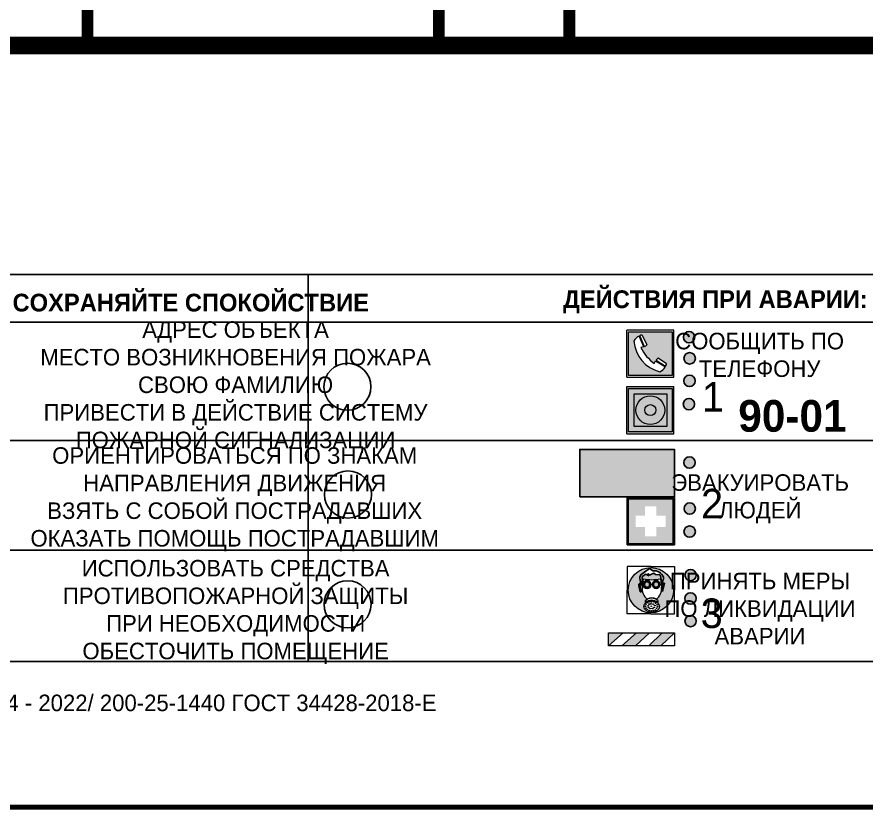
# Model space of a CAD drawing. Header units: millimetres. Extents: x 13810 to 67229, y 12374 to 21950.
# Drawn here: x 27739.1 to 27882.8, y 20267.8 to 20402.7 of the extents above; entities that cross this region are included whole.
import ezdxf

# ---------------------------------------------------------------- set-up
doc = ezdxf.new("R2010")
doc.units = ezdxf.units.MM
doc.styles.add('обычный', font='arial.ttf')

# ---------------------------------------------------------------- blocks, each defined once
blk = doc.blocks.new('A$C38D26F80')
h = blk.add_hatch(color=5)
h.dxf.hatch_style = 1
h.paths.add_polyline_path([(-8.77, -4.48, 1), (-0.19, -4.48, 1)])
h.paths.add_polyline_path([(-6.75, -3.58), (-6.75, -3.31), (-6.62, -3.22), (-6.5, -3.22), (-6.42, -3.3), (-6.39, -3.28), (-6.59, -2.23), (-6.59, -2.01), (-6.38, -1.58), (-4.76, -0.4), (-4.13, -0.79, -0.362848), (-2.1, -2.1, -0.201049), (-2.17, -2.48, 0.085434), (-2.26, -3.13), (-1.9, -3.16), (-2.25, -4.7), (-2.4, -4.59), (-2.43, -4.34), (-2.36, -4.34), (-2.14, -3.34), (-2.47, -3.42), (-2.58, -1.95), (-2.77, -1.58), (-3.58, -1.52), (-3.92, -1.26), (-5.05, -1.73), (-4.87, -1.39), (-5.41, -1.6), (-5.41, -1.46), (-6.13, -1.87), (-6.18, -3.5), (-6.56, -3.47), (-6.37, -4.59), (-6.16, -4.43), (-6.16, -4.66), (-6.36, -4.79), (-6.37, -4.8), (-6.51, -4.76)], flags=16)
h.paths.add_polyline_path([(-6.51, -4.76), (-6.36, -4.79), (-6.37, -4.8)], flags=0)
h.paths.add_polyline_path([(-5.92, -2.34, 0.089508), (-2.67, -2.35), (-2.48, -3.88, -0.268602), (-3.4, -6.18, 0.262449), (-5.2, -6.18, -0.268602), (-6.11, -3.88)], flags=16)
edge = h.paths.add_edge_path(flags=16)
edge.add_ellipse((-5.19, -3.41), major_axis=(0, 0.842), ratio=0.848992, start_angle=0, end_angle=360)
edge = h.paths.add_edge_path(flags=0)
edge.add_ellipse((-5.19, -3.39), major_axis=(0, 0.665), ratio=0.853798, start_angle=0, end_angle=360)
edge = h.paths.add_edge_path(flags=0)
edge.add_ellipse((-5.19, -3.4), major_axis=(0, 0.528), ratio=0.864094, start_angle=0, end_angle=360)
edge = h.paths.add_edge_path(flags=16)
edge.add_ellipse((-3.47, -3.4), major_axis=(0, 0.842), ratio=0.848992, start_angle=0, end_angle=360)
h.paths.add_polyline_path([(-3.13, -6.45), (-3.13, -6.84, 0.383174), (-5.57, -6.85), (-5.57, -6.49, -0.369952)], flags=16)
edge = h.paths.add_edge_path(flags=0)
edge.add_ellipse((-3.47, -3.39), major_axis=(0, 0.665), ratio=0.853798, start_angle=0, end_angle=360)
edge = h.paths.add_edge_path(flags=0)
edge.add_ellipse((-3.47, -3.4), major_axis=(0, 0.528), ratio=0.864094, start_angle=0, end_angle=360)
edge = h.paths.add_edge_path(flags=16)
edge.add_ellipse((-4.34, -7.57), major_axis=(-1.48, 0), ratio=0.744955, start_angle=0, end_angle=360)
h.paths.add_polyline_path([(-5.01, -6.85, -1), (-5.15, -6.85, -1)], flags=0)
h.paths.add_polyline_path([(-5.33, -7.14, -1), (-5.47, -7.14, -1)], flags=0)
h.paths.add_polyline_path([(-4.61, -6.71, -1), (-4.74, -6.71, -1)], flags=16)
h.paths.add_polyline_path([(-5.43, -7.51, -1), (-5.57, -7.51, -1)], flags=0)
h.paths.add_polyline_path([(-4.26, -6.67, -1), (-4.4, -6.67, -1)], flags=16)
h.paths.add_polyline_path([(-4.74, -7.14, -1), (-4.88, -7.14, -1)], flags=0)
h.paths.add_polyline_path([(-4.93, -7.43, -1), (-5.07, -7.43, -1)], flags=0)
h.paths.add_polyline_path([(-4.41, -7.07, -1), (-4.54, -7.07, -1)], flags=0)
h.paths.add_polyline_path([(-5.33, -7.87, -1), (-5.46, -7.87, -1)], flags=0)
h.paths.add_polyline_path([(-3.8, -6.71, -1), (-3.94, -6.71, -1)], flags=16)
h.paths.add_polyline_path([(-4.85, -7.78, -1), (-4.98, -7.78, -1)], flags=0)
h.paths.add_polyline_path([(-3.96, -7.14, -1), (-4.1, -7.14, -1)], flags=0)
h.paths.add_polyline_path([(-4.33, -7.53, -1), (-4.47, -7.53, -1)], flags=0)
h.paths.add_polyline_path([(-5.09, -8.12, -1), (-5.23, -8.12, -1)], flags=0)
h.paths.add_polyline_path([(-3.5, -6.94, -1), (-3.64, -6.94, -1)], flags=0)
h.paths.add_polyline_path([(-4.54, -7.97, -1), (-4.68, -7.97, -1)], flags=0)
h.paths.add_polyline_path([(-3.66, -7.39, -1), (-3.8, -7.39, -1)], flags=0)
h.paths.add_polyline_path([(-4.73, -8.35, -1), (-4.86, -8.35, -1)], flags=0)
h.paths.add_polyline_path([(-4.09, -7.96, -1), (-4.23, -7.96, -1)], flags=0)
h.paths.add_polyline_path([(-3.77, -7.74, -1), (-3.91, -7.74, -1)], flags=0)
h.paths.add_polyline_path([(-3.22, -7.27, -1), (-3.35, -7.27, -1)], flags=0)
h.paths.add_polyline_path([(-4.34, -8.4, -1), (-4.47, -8.4, -1)], flags=0)
h.paths.add_polyline_path([(-3.16, -7.61, -1), (-3.3, -7.61, -1)], flags=0)
h.paths.add_polyline_path([(-3.9, -8.35, -1), (-4.04, -8.35, -1)], flags=0)
h.paths.add_polyline_path([(-3.32, -7.91, -1), (-3.46, -7.91, -1)], flags=0)
h.paths.add_polyline_path([(-3.55, -8.23, -1), (-3.69, -8.23, -1)], flags=0)
at = {"color": 5, "lineweight": 5}
for p, q in [((-4.48, 0), (-8.96, 0)), ((-8.96, 0), (-8.96, -4.48)), ((-4.48, 0), (0, 0)), ((0, 0), (0, -4.48)), ((-6.59, -2.01), (-6.38, -1.58)), ((-6.38, -1.58), (-4.76, -0.4)), ((-5.41, -1.46), (-6.13, -1.87)), ((-4.87, -1.39), (-5.41, -1.6)), ((-5.41, -1.6), (-5.41, -1.46)), ((-3.92, -1.26), (-5.05, -1.73)), ((-5.05, -1.73), (-4.87, -1.39)), ((-4.76, -0.4), (-4.13, -0.79)), ((-3.58, -1.52), (-3.92, -1.26)), ((-2.77, -1.58), (-3.58, -1.52)), ((-2.58, -1.95), (-2.77, -1.58)), ((-6.59, -2.23), (-6.59, -2.01)), ((-6.39, -3.28), (-6.59, -2.23)), ((-6.13, -1.87), (-6.18, -3.5)), ((-5.92, -2.34), (-6.11, -3.88)), ((-2.67, -2.34), (-2.48, -3.88)), ((-2.47, -3.42), (-2.58, -1.95)), ((-1.9, -3.16), (-2.26, -3.13)), ((-2.25, -4.7), (-1.9, -3.16)), ((-8.96, -8.96), (-8.96, -4.48)), ((-6.75, -3.31), (-6.62, -3.22)), ((-6.75, -3.58), (-6.75, -3.31)), ((-6.51, -4.76), (-6.75, -3.58)), ((-6.62, -3.22), (-6.5, -3.22)), ((-6.18, -3.5), (-6.56, -3.47)), ((-6.56, -3.47), (-6.37, -4.59)), ((-6.37, -4.8), (-6.51, -4.76)), ((-6.5, -3.22), (-6.42, -3.3)), ((-6.42, -3.3), (-6.39, -3.28)), ((-6.37, -4.59), (-6.16, -4.43)), ((-6.16, -4.66), (-6.37, -4.8)), ((-6.16, -4.43), (-6.16, -4.66)), ((-2.14, -3.34), (-2.47, -3.42)), ((-2.43, -4.34), (-2.4, -4.59)), ((-2.43, -4.34), (-2.36, -4.34)), ((-2.4, -4.59), (-2.25, -4.7)), ((-2.36, -4.34), (-2.14, -3.34)), ((0, -8.96), (0, -4.48)), ((-5.57, -6.49), (-5.57, -6.85)), ((-3.13, -6.45), (-3.13, -6.84)), ((-4.48, -8.96), (-8.96, -8.96)), ((-4.48, -8.96), (0, -8.96))]:
    blk.add_line(p, q, dxfattribs=at)
at = {"color": 5}
for p, q in [((-6.59, -2.01), (-6.38, -1.58)), ((-6.38, -1.58), (-4.76, -0.4)), ((-5.41, -1.46), (-6.13, -1.87)), ((-4.87, -1.39), (-5.41, -1.6)), ((-5.41, -1.6), (-5.41, -1.46)), ((-3.92, -1.26), (-5.05, -1.73)), ((-5.05, -1.73), (-4.87, -1.39)), ((-4.76, -0.4), (-4.13, -0.79)), ((-3.58, -1.52), (-3.92, -1.26)), ((-2.77, -1.58), (-3.58, -1.52)), ((-2.58, -1.95), (-2.77, -1.58)), ((-6.59, -2.23), (-6.59, -2.01)), ((-6.39, -3.28), (-6.59, -2.23)), ((-6.13, -1.87), (-6.18, -3.5)), ((-2.47, -3.42), (-2.58, -1.95)), ((-2.26, -3.13), (-1.9, -3.16)), ((-1.9, -3.16), (-2.25, -4.7)), ((-6.75, -3.31), (-6.62, -3.22)), ((-6.75, -3.58), (-6.75, -3.31)), ((-6.51, -4.76), (-6.75, -3.58)), ((-6.62, -3.22), (-6.5, -3.22)), ((-6.18, -3.5), (-6.56, -3.47)), ((-6.56, -3.47), (-6.37, -4.59)), ((-6.37, -4.8), (-6.51, -4.76)), ((-6.36, -4.79), (-6.51, -4.76)), ((-6.5, -3.22), (-6.42, -3.3)), ((-6.42, -3.3), (-6.39, -3.28)), ((-6.37, -4.59), (-6.16, -4.43)), ((-6.16, -4.66), (-6.37, -4.8)), ((-6.16, -4.66), (-6.36, -4.79)), ((-6.16, -4.43), (-6.16, -4.66)), ((-2.14, -3.34), (-2.47, -3.42)), ((-2.4, -4.59), (-2.43, -4.34)), ((-2.43, -4.34), (-2.36, -4.34)), ((-2.25, -4.7), (-2.4, -4.59)), ((-2.36, -4.34), (-2.14, -3.34))]:
    blk.add_line(p, q, dxfattribs=at)
at = {"color": 5, "lineweight": 5}
for centre, radius in [((-4.48, -4.48), 4.29), ((-5.5, -7.51), 0.0678), ((-5.4, -7.14), 0.0678), ((-5.4, -7.87), 0.0678), ((-5.08, -6.85), 0.0678), ((-5, -7.43), 0.0678), ((-4.91, -7.78), 0.0678), ((-4.81, -7.14), 0.0678), ((-4.67, -6.71), 0.0678), ((-4.61, -7.97), 0.0678), ((-4.47, -7.07), 0.0678), ((-4.4, -7.53), 0.0678), ((-4.33, -6.67), 0.0678), ((-4.16, -7.96), 0.0678), ((-4.03, -7.14), 0.0678), ((-3.87, -6.71), 0.0678), ((-3.84, -7.74), 0.0678), ((-3.73, -7.39), 0.0678), ((-3.57, -6.94), 0.0678), ((-3.39, -7.91), 0.0678), ((-3.28, -7.27), 0.0678), ((-3.23, -7.61), 0.0678), ((-5.16, -8.12), 0.0678), ((-4.79, -8.35), 0.0678), ((-4.4, -8.4), 0.0678), ((-3.97, -8.35), 0.0678), ((-3.62, -8.23), 0.0678)]:
    blk.add_circle(centre, radius, dxfattribs=at)
at = {"color": 5}
for centre, radius, start, end in [((-3.89, -2.66), 1.88, 17.387, 97.1599), ((-0.35, -3.07), 1.91, 162.2553, 181.7878), ((-2.6, -2.2), 0.511, 326.3906, 11.8614)]:
    blk.add_arc(centre, radius, start, end, dxfattribs=at)
at = {"color": 5, "lineweight": 5}
for centre, radius, start, end in [((-4.28, 6.66), 9.15, 259.6987, 280.1569), ((-0.47, -3.05), 1.79, 161.5846, 182.4584), ((-2.6, -2.2), 0.513, 326.4781, 11.7739), ((-3.66, -4.24), 2.47, 171.573, 231.7124), ((-4.93, -4.24), 2.47, 308.2876, 8.427), ((-4.33, -7.88), 1.87, 50.358, 131.5662), ((-4.34, -8.2), 1.82, 48.4943, 132.3565), ((-4.3, -7.78), 1.83, 60.5889, 119.4111)]:
    blk.add_arc(centre, radius, start, end, dxfattribs=at)
for centre, major_axis, ratio in [((-5.19, -3.41), (0, 0.842), 0.848992), ((-5.19, -3.39), (0, 0.665), 0.853798), ((-5.19, -3.4), (0, 0.528), 0.864094), ((-3.47, -3.4), (0, 0.842), 0.848992), ((-3.47, -3.39), (0, 0.665), 0.853798), ((-3.47, -3.4), (0, 0.528), 0.864094), ((-4.34, -7.57), (-1.48, 0), 0.744955)]:
    blk.add_ellipse(centre, major_axis=major_axis, ratio=ratio, dxfattribs=at)
blk = doc.blocks.new('A$C47DD6509')
at = {"lineweight": 5}
for points in [[(-8.69, 0), (-11.19, 0), (-11.19, -2.22)], [(-4.22, 0), (-6.45, 0), (-8.91, -2.22), (-6.61, -2.22)], [(0, 0), (-2.09, 0), (-4.36, -2.22), (-2.29, -2.22)]]:
    blk.add_hatch(color=242, dxfattribs=at).paths.add_polyline_path(points)
at = {"color": 242, "lineweight": 5}
for p, q in [((-11.19, -2.22), (-8.69, 0)), ((-11.19, -2.22), (-11.19, 0)), ((-11.19, 0), (-8.69, 0)), ((-11.19, 0), (0, 0)), ((-8.91, -2.22), (-6.45, 0)), ((-6.61, -2.22), (-4.22, 0)), ((-4.36, -2.22), (-2.09, 0)), ((-2.29, -2.22), (0, 0)), ((0, 0), (0, -2.22)), ((0, -2.22), (-11.19, -2.22))]:
    blk.add_line(p, q, dxfattribs=at)
blk = doc.blocks.new('A$C32E8229D')
at = {"true_color": 0xffffff}
blk.add_hatch(color=7, dxfattribs=at).paths.add_polyline_path([(0, 0), (0, -8), (16, -8), (16, 0)])
h = blk.add_hatch(color=126)
h.paths.add_polyline_path([(0.2, -0.2), (15.8, -0.2), (15.8, -7.8), (0.2, -7.8)])
h.paths.add_polyline_path([(13.49, -2.05), (12.08, -2.05), (11.37, -2.63, 0.162397), (11.29, -2.84), (11.29, -3.63), (10.35, -3.63), (10.35, -4.05), (11.68, -4.05), (11.68, -3.48), (12.26, -4.28), (11.29, -5.1), (11.29, -6.78), (11.85, -6.78), (11.85, -5.44), (12.8, -4.64), (12.8, -5.94), (14.46, -5.94), (14.46, -5.39), (13.45, -5.39), (13.45, -3.97), (12.46, -2.59), (13.15, -2.59), (13.69, -3.34), (14.18, -3)], flags=16)
h.paths.add_polyline_path([(10.74, -1.82, 1), (11.8, -1.82, 1)], flags=16)
h.paths.add_polyline_path([(9.39, -3.59), (5.99, -3.59), (6.56, -3.03), (5.91, -3.03), (5.1, -3.83), (5.91, -4.64), (6.56, -4.64), (5.99, -4.09), (9.39, -4.09)], flags=16)
h.paths.add_polyline_path([(4.29, -1.08), (1.72, -1.08), (1.72, -6.6), (4.29, -6.6)], flags=16)
at = {"color": 126}
blk.add_lwpolyline([(16, -8), (0, -8), (0, 0), (16, 0)], close=True, dxfattribs=at)
blk = doc.blocks.new('A$C18900ED3')
h = blk.add_hatch(color=126)
h.paths.add_polyline_path([(-0.18, -0.18), (-7.02, -0.18), (-7.02, -7.02), (-0.18, -7.02)])
h.paths.add_polyline_path([(-5.89, -4.46), (-5.89, -2.77), (-4.46, -2.77), (-4.46, -1.31), (-2.77, -1.31), (-2.77, -2.77), (-1.33, -2.77), (-1.33, -4.46), (-2.77, -4.46), (-2.77, -5.89), (-4.46, -5.89), (-4.46, -4.46)], flags=16)
at = {"color": 126}
for p, q in [((-7.2, 0), (-7.2, -7.2)), ((0, 0), (-7.2, 0)), ((0, -7.2), (0, 0)), ((-7.02, -7.02), (-7.02, -0.18)), ((-7.02, -0.18), (-0.18, -0.18)), ((-0.18, -0.18), (-0.18, -7.02)), ((-7.2, -7.2), (0, -7.2)), ((-0.18, -7.02), (-7.02, -7.02))]:
    blk.add_line(p, q, dxfattribs=at)
blk = doc.blocks.new('A$C456E1F9C')
at = {"lineweight": 5}
h = blk.add_hatch(color=242, dxfattribs=at)
h.paths.add_polyline_path([(0.51, -1.47), (0.51, -13.26), (12.29, -13.26), (12.29, -1.47)])
h.paths.add_polyline_path([(5.42, -4.95, -0.254479), (4.78, -5.4), (3.52, -2.53, -0.209735), (4.23, -2.4)], flags=16)
h.paths.add_polyline_path([(8.53, -8.6), (10.87, -10.17), (10.54, -10.76), (8.03, -9.13, -0.192251)], flags=16)
h.paths.add_polyline_path([(4.61, -5.49, 0.005518), (3.87, -5.72, 0.128647), (7.49, -10.01, 0.00809), (7.83, -9.33), (10.47, -10.97, -0.16736), (8.99, -12.25, -0.327862), (1.95, -3.95, -0.166952), (3.36, -2.62)], flags=16)
at = {"color": 242, "lineweight": 5}
for p, q in [((0, -13.77), (0, -0.97)), ((12.8, -0.97), (0, -0.97)), ((12.8, -13.77), (12.8, -0.97)), ((4.61, -5.49), (3.36, -2.62)), ((3.52, -2.53), (4.78, -5.4)), ((4.23, -2.4), (5.42, -4.95)), ((8.03, -9.13), (10.54, -10.76)), ((10.81, -10.12), (8.53, -8.6)), ((7.83, -9.33), (10.47, -10.97)), ((10.54, -10.76), (10.8, -10.3)), ((10.8, -10.3), (10.81, -10.12)), ((0, -13.77), (12.8, -13.77))]:
    blk.add_line(p, q, dxfattribs=at)
blk.add_lwpolyline([(0.51, -1.47), (12.29, -1.47), (12.29, -13.26), (0.51, -13.26)], close=True, dxfattribs=at)
for centre, radius, start, end in [((4.59, -5.34), 2.99, 114.2845, 152.1974), ((11.12, -3.31), 9.19, 183.9915, 256.6009), ((4.02, -3.27), 0.891, 76.3284, 123.7092), ((14.98, -39.1), 35.17, 107.1487, 108.4135), ((13.86, -0.94), 11.08, 205.5536, 234.8762), ((4.68, -4.59), 0.824, 276.9621, 334.0723), ((8.94, -9.5), 0.989, 114.4092, 157.9388), ((-13.31, 0.8), 23.44, 332.5487, 334.4027), ((7.87, -9.46), 3, 291.9291, 329.9329)]:
    blk.add_arc(centre, radius, start, end, dxfattribs=at)
blk = doc.blocks.new('A$C54414219')
at = {"true_color": 0xffffff}
h = blk.add_hatch(color=7, dxfattribs=at)
h.paths.add_polyline_path([(2.39, -9.45), (2.39, -18.3), (11.23, -18.3), (11.23, -9.45)], flags=0)
h.paths.add_polyline_path([(10.71, -13.87, -1), (2.92, -13.87, -1)], flags=0)
h.paths.add_polyline_path([(8.3, -13.87, -1), (5.33, -13.87, -1)], flags=0)
h.paths.add_polyline_path([(0.41, -7.47), (0.41, -20.27), (13.21, -20.27), (13.21, -7.47)])
h.paths.add_polyline_path([(0.92, -19.77), (12.71, -19.77), (12.71, -7.98), (0.92, -7.98)], flags=16)
h.paths.add_polyline_path([(11.23, -9.45), (11.23, -18.3), (2.39, -18.3), (2.39, -9.45)], flags=0)
at = {"lineweight": 5}
h = blk.add_hatch(color=242, dxfattribs=at)
h.paths.add_polyline_path([(12.71, -7.98), (0.92, -7.98), (0.92, -19.77), (12.71, -19.77)])
h.paths.add_polyline_path([(11.23, -18.3), (2.39, -18.3), (2.39, -9.45), (11.23, -9.45)], flags=16)
h.paths.add_polyline_path([(10.71, -13.87, -1), (2.92, -13.87, -1)], flags=0)
h.paths.add_polyline_path([(8.3, -13.87, -1), (5.33, -13.87, -1)], flags=0)
at = {"true_color": 0xffffff}
h = blk.add_hatch(color=7, dxfattribs=at)
h.paths.add_polyline_path([(2.39, -9.45), (2.39, -18.3), (11.23, -18.3), (11.23, -9.45)])
h.paths.add_polyline_path([(10.71, -13.87, -1), (2.92, -13.87, -1)], flags=16)
h.paths.add_polyline_path([(8.3, -13.87, -1), (5.33, -13.87, -1)], flags=0)
at = {"lineweight": 5}
h = blk.add_hatch(color=242, dxfattribs=at)
h.paths.add_polyline_path([(2.92, -13.87, 1), (10.71, -13.87, 1)])
h.paths.add_polyline_path([(8.3, -13.87, -1), (5.33, -13.87, -1)], flags=16)
at = {"color": 242, "lineweight": 5}
for p, q in [((0.41, -20.27), (0.41, -7.47)), ((0.41, -7.47), (13.21, -7.47)), ((0.41, -7.47), (13.21, -7.47)), ((13.21, -20.27), (13.21, -7.47)), ((0.41, -20.27), (13.21, -20.27))]:
    blk.add_line(p, q, dxfattribs=at)
for points in [[(0.92, -7.98), (12.71, -7.98), (12.71, -19.77), (0.92, -19.77)], [(2.39, -9.45), (11.23, -9.45), (11.23, -18.3), (2.39, -18.3)]]:
    blk.add_lwpolyline(points, close=True, dxfattribs=at)
for radius in [3.89, 1.49]:
    blk.add_circle((6.81, -13.87), radius, dxfattribs=at)

msp = doc.modelspace()

# ---------------------------------------------------------------- hatches: boundary and pattern name
at = {"lineweight": 0}
h = msp.add_hatch(color=256, dxfattribs=at)
h.dxf.hatch_style = 1
h.paths.add_polyline_path([(27851.9, 20348.49, 1), (27853.84, 20348.49, 1)])
h = msp.add_hatch(color=256, dxfattribs=at)
h.dxf.hatch_style = 1
h.paths.add_polyline_path([(27852.01, 20344.91, 1), (27853.94, 20344.91, 1)])
h = msp.add_hatch(color=256, dxfattribs=at)
h.dxf.hatch_style = 1
h.paths.add_polyline_path([(27851.97, 20341.1, 1), (27853.9, 20341.1, 1)])
h = msp.add_hatch(color=256, dxfattribs=at)
h.dxf.hatch_style = 1
h.paths.add_polyline_path([(27851.89, 20337.17, 1), (27853.82, 20337.17, 1)])
h = msp.add_hatch(color=256, dxfattribs=at)
h.dxf.hatch_style = 1
h.paths.add_polyline_path([(27851.97, 20327.28, 1), (27853.9, 20327.28, 1)])
h = msp.add_hatch(color=256, dxfattribs=at)
h.dxf.hatch_style = 1
h.paths.add_polyline_path([(27852.01, 20319.5, 1), (27853.94, 20319.5, 1)])
h = msp.add_hatch(color=256, dxfattribs=at)
h.dxf.hatch_style = 1
h.paths.add_polyline_path([(27852, 20315.6, 1), (27853.94, 20315.6, 1)])
h = msp.add_hatch(color=256, dxfattribs=at)
h.dxf.hatch_style = 1
h.paths.add_polyline_path([(27852.16, 20308.25, 1), (27854.09, 20308.25, 1)])
h = msp.add_hatch(color=256, dxfattribs=at)
h.dxf.hatch_style = 1
h.paths.add_polyline_path([(27852.16, 20304.3, 1), (27854.09, 20304.3, 1)])
h = msp.add_hatch(color=256, dxfattribs=at)
h.dxf.hatch_style = 1
h.paths.add_polyline_path([(27852.16, 20300.47, 1), (27854.09, 20300.47, 1)])

# ---------------------------------------------------------------- linework, layer by layer
at = {"color": 2, "lineweight": 100}
for points in [[(27619.29, 20663.98), (28219.29, 20663.98), (28219.29, 20268.98), (27619.29, 20268.98)], [(27619.29, 20268.98), (28219.29, 20268.98), (28219.29, 19873.98), (27619.29, 19873.98)]]:
    msp.add_lwpolyline(points, close=True, dxfattribs=at)
at = {"lineweight": 100}
for points, const_width in [([(27718.23, 20567.44), (27643.65, 20567.44), (27643.65, 20397.82), (27958.49, 20397.82), (27958.49, 20417.21), (27893.39, 20417.21), (27893.39, 20438.03), (28170.79, 20438.03)], 3), ([(27751.05, 20464.24), (27751.05, 20398.38)], 2), ([(27810.52, 20464.24), (27810.52, 20398.88)], 2), ([(27832.6, 20464.24), (27832.6, 20398.38)], 2)]:
    msp.add_lwpolyline(points, dxfattribs=dict(at, const_width=const_width))
for points in [[(27644.66, 20351.03), (27788.42, 20351.03), (27788.42, 20359.08), (27644.66, 20359.08)], [(27788.42, 20351.03), (27932.19, 20351.03), (27932.19, 20359.08), (27788.42, 20359.08)], [(27644.66, 20351.03), (27788.42, 20351.03), (27788.42, 20293.63), (27644.66, 20293.63)], [(27788.42, 20351.03), (27932.19, 20351.03), (27932.19, 20293.63), (27788.42, 20293.63)]]:
    msp.add_lwpolyline(points, close=True)
for points in [[(27703.07, 20331.03), (27644.66, 20331.03), (27788.42, 20331.03)], [(27846.84, 20331.03), (27788.42, 20331.03), (27932.19, 20331.03)], [(27703.07, 20312.46), (27644.66, 20312.46), (27788.42, 20312.46)], [(27846.84, 20312.46), (27788.42, 20312.46), (27932.19, 20312.46)]]:
    msp.add_lwpolyline(points)
for centre, radius in [((27852.87, 20348.49), 0.966), ((27852.97, 20344.91), 0.966), ((27795.05, 20340.11), 3.98), ((27852.94, 20341.1), 0.966), ((27852.85, 20337.17), 0.966), ((27852.94, 20327.28), 0.966), ((27795.14, 20321.88), 3.98), ((27852.98, 20319.5), 0.966), ((27852.97, 20315.6), 0.966), ((27853.13, 20308.25), 0.966), ((27795.08, 20303.3), 3.98), ((27853.12, 20304.3), 0.966), ((27853.13, 20300.47), 0.966)]:
    msp.add_circle(centre, radius)

# ---------------------------------------------------------------- block references
for name, p, xscale, yscale, zscale in [('A$C456E1F9C', (27842.31, 20350.31), 0.625, 0.625, 0.625), ('A$C54414219', (27842.06, 20344.82), 0.625, 0.625, 0.625), ('A$C18900ED3', (27850.38, 20321.36), 1.111111111007631, 1.111111111007631, 1.111111111007631), ('A$C38D26F80', (27850.4, 20309.69), 0.8928571427240968, 0.8928571427240968, 0.8928571427240968)]:
    msp.add_blockref(name, p, dxfattribs=dict(xscale=xscale, yscale=yscale, zscale=zscale))
at = {"xscale": -1}
msp.add_blockref('A$C32E8229D', (27850.38, 20329.5), dxfattribs=at)
at = {"color": 242, "true_color": 0xc1121c}
msp.add_blockref('A$C47DD6509', (27850.4, 20298.47), dxfattribs=at)

# ---------------------------------------------------------------- texts
at = {"lineweight": 0, "attachment_point": 5, "style": 'обычный'}
for s, insert, char_height, width in [('{\\fProxima Nova Rg|b1|i0|c204|p2;ДЕЙСТВИЯ ПРИ АВАРИИ: СОХРАНЯЙТЕ СПОКОЙСТВИЕ\\H1.6644x; }', (27888.04, 20354.48), 3, 175.1736), ('{\\fProxima Nova Rg|b1|i0|c204|p2;ДЕЙСТВИЯ ПРИ ПОЖАРЕ: СОХРАНЯЙТЕ СПОКОЙСТВИЕ\\H1.6644x; }', (27741.82, 20353.91), 3, 175.1736), ('\\pi-8.4,l8.4,t8.4;{\\fProxima Nova Rg|b0|i0|c204|p2;АДРЕС ОБЪЕКТА\\PМЕСТО ВОЗНИКНОВЕНИЯ ПОЖАРА \\PСВОЮ ФАМИЛИЮ\\PПРИВЕСТИ В ДЕЙСТВИЕ СИСТЕМУ \\PПОЖАРНОЙ СИГНАЛИЗАЦИИ}', (27776.12, 20340.04), 2.8, 126.6484), ('{\\fProxima Nova Rg|b0|i0|c204|p2;СООБЩИТЬ ПО \\PТЕЛЕФОНУ}', (27864.81, 20345.48), 2.8, 126.6484), ('{\\fProxima Nova Rg|b0|i0|c204|p2;1\\H1.1667x; }', (27856.91, 20338.41), 5, 126.6484), ('{\\fProxima Nova Rg|b1|i0|c204|p2;\\H1.0714x;90-01\\fProxima Nova Rg|b0|i0|c204|p2;\\H0.93331x; \\H1.3449x; }', (27870.36, 20335.14), 5, 126.6484), ('\\pi-8.4,l8.4,t8.4;{\\fProxima Nova Rg|b0|i0|c204|p2;ОРИЕНТИРОВАТЬСЯ ПО ЗНАКАМ \\PНАПРАВЛЕНИЯ ДВИЖЕНИЯ\\PВЗЯТЬ С СОБОЙ ПОСТРАДАВШИХ\\PОКАЗАТЬ ПОМОЩЬ ПОСТРАДАВШИМ}', (27775.97, 20321.07), 2.8, 126.6484), ('{\\fProxima Nova Rg|b0|i0|c204|p2;ЭВАКУИРОВАТЬ \\PЛЮДЕЙ}', (27864.91, 20321.16), 2.8, 126.6484), ('{\\fProxima Nova Rg|b0|i0|c204|p2;2\\H1.1967x; }', (27856.76, 20320.33), 5, 126.6484), ('\\pi-8.4,l8.4,t8.4;{\\fProxima Nova Rg|b0|i0|c204|p2;ИСПОЛЬЗОВАТЬ СРЕДСТВА \\PПРОТИВОПОЖАРНОЙ ЗАЩИТЫ \\PПРИ НЕОБХОДИМОСТИ \\PОБЕСТОЧИТЬ ПОМЕЩЕНИЕ}', (27776.13, 20302), 2.8, 126.6484), ('{\\fProxima Nova Rg|b0|i0|c204|p2;ПРИНЯТЬ МЕРЫ \\PПО ЛИКВИДАЦИИ \\PАВАРИИ}', (27864.87, 20302.58), 2.8, 126.6484), ('{\\fProxima Nova Rg|b0|i0|c204|p2;3\\H1.1967x; }', (27856.7, 20301.75), 5, 126.6484), ('\\pi-8.4,l8.4,t8.4;{\\fProxima Nova Rg|b0|i0|c204|p2;ИЗГОТОВИТЕЛЬ: ИП АНДРЕЕВ А. А.\\fProxima Nova Rg|b0|i0|c0|p2; \\fProxima Nova Rg|b0|i0|c204|p2;ФП-24 - 2022/ 200-25-1440 ГОСТ 34428-2018-Е\\H1.2266x; }', (27736.09, 20286.22), 2.8, 191.3484)]:
    msp.add_mtext(s, dxfattribs=dict(at, insert=insert, char_height=char_height, width=width))

doc.saveas('drawing.dxf')
